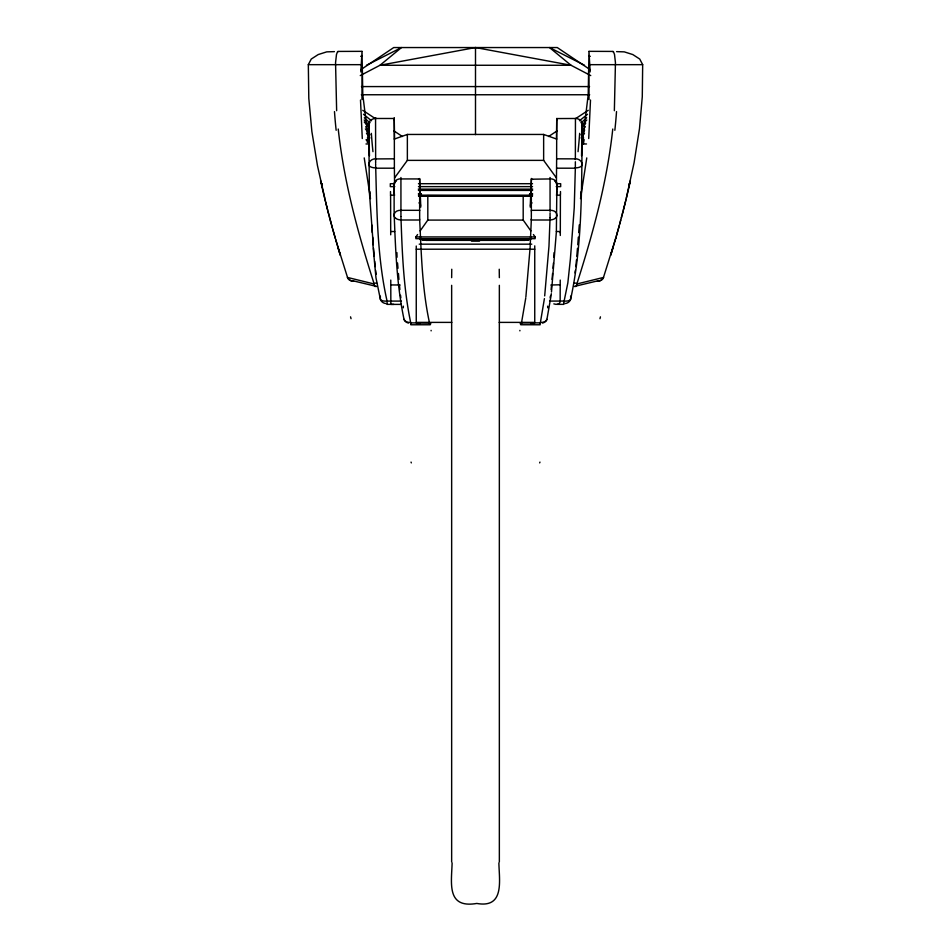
<?xml version="1.0" encoding="UTF-8"?>
<svg xmlns="http://www.w3.org/2000/svg" width="951" height="951" viewBox="0 0 951 951"><rect width="100%" height="100%" fill="white"/><g stroke="black" fill="none" stroke-linecap="round" stroke-linejoin="round"><path stroke-width="1.43" d="M394.261 119.909L394.261 117.71M408.431 323.055A6.598 5.005 -0.5 0 1 404.032 319.37C396.674 284.718 395.521 248.782 394.13 213.404L394.118 183.947A6.812 4.993 0.2 0 1 395.343 181.166L395.687 180.749M400.93 178.943L419.653 178.931L418.488 179.359M400.942 216.257L400.942 210.789M410.808 324.243L410.808 323.792M499.346 285.324L499.346 861.856M531.347 211.039L531.347 178.467M531.347 211.229L531.336 217.494M544.685 295.916L548.977 246.154L550.058 217.862M550.07 178.431L550.058 211.526M556.632 159.162L556.43 182.675M555.313 180.749L555.657 181.082A6.812 4.993 -0.2 0 1 556.894 184.007L556.371 231.818L551.473 292.052M560.151 300.659C560.424 304.225 557.334 305.069 553.827 303.868M563.931 302.727L563.931 303.583M575.355 159.53L575.45 118.435A6.812 5.908 0.3 0 1 582.262 124.224C581.394 182.497 583.082 242.006 570.624 299.28A6.657 5.765 0.9 0 1 565.346 303.547M590.167 71.919L588.966 51.413L588.205 94.755L582.868 138.596M401.429 301.098L387.069 301.087C377.095 256.865 376.917 210.92 375.657 165.771M375.669 164.927L375.669 164.095M375.645 159.162L375.562 117.769L375.55 118.483A6.812 5.908 -0.3 0 0 368.738 124.224L369.38 192.031L373.244 244.728M375.645 167.97L375.645 167.899A6.812 3.257 -0.3 0 1 368.869 164.999L368.845 164.856M375.645 158.924L394.368 158.817L394.356 143.684L394.273 118.483L375.55 118.483L375.562 117.853M387.069 301.61L387.069 304.035M400.942 216.638C402.166 252.229 403.45 288.296 410.808 323.197M400.942 210.575L400.93 177.504M410.808 324.077L410.808 323.411M550.07 212.905L550.058 217.708M556.739 118.661L556.739 119.909M575.45 118.483L556.739 118.566M560.222 280.081L560.151 301.098M560.294 235.468L560.305 233.126M560.317 231.616L560.317 232.294M560.484 193.564L560.496 191.543M560.21 284.777L550.95 285.003M375.645 159.221L375.657 163.192M419.641 178.526L419.653 210.623M556.727 118.483L556.632 158.817L575.355 158.865M560.317 232.377L560.305 232.959M560.484 193.79L560.472 194.741M368.833 164.666L368.833 164.547A6.812 5.825 0 0 1 375.645 158.769M451.654 277.656L451.761 269.24M531.324 219.039L531.336 218.504M556.727 120.313L556.466 139.119M575.355 167.59L574.238 207.805L570.386 259.064L567.842 282.911L563.931 302.014M531.336 218.944L531.324 219.764M570.659 296.106L570.648 297.152M575.355 161.753L575.343 166.984M556.882 184.007L556.787 189.558M520.435 323.304L521.671 323.257M531.336 179.715L532.512 179.359M590.5 100.021L588.717 138.525M531.324 180.488L530.206 207.068M531.312 219.883L530.123 247.581L525.867 296.997M570.648 297.687L570.624 299.28A6.728 2.877 6.9 0 1 563.931 301.039L549.571 301.098M554.088 252.597L553.957 257.245M582.167 164.666L582.167 164.547A6.812 5.825 0 0 0 575.355 158.769M334.419 51.627L326.728 51.865L318.193 54.564L311.262 59.045L308.326 64.668L308.802 98.345L311.869 131.476L317.468 165.64L326.086 203.942M531.347 210.326L550.058 210.302A6.812 4.993 -7.5 0 1 556.822 215.295M394.118 215.366L394.13 215.437A6.8 4.696 -0.5 0 0 395.259 218.041L395.735 218.361M556.763 190.675L556.62 195.145M360.833 71.919L362.034 51.413L362.795 94.755L368.572 141.449M556.882 215.366L556.87 215.437A6.8 4.696 0.5 0 1 555.741 218.041L555.265 218.361M581.548 155.821L582.262 124.224A6.812 3.578 3.5 0 0 581.204 122.703M614.358 110.696L615.452 62.695L614.512 54.504L613.514 51.806L612.551 51.592M610.97 253.525L610.673 255.26M577.756 244.728L578.339 237.108M578.683 232.615L579.278 224.876M452.117 862.842C451.523 883.336 446.388 908.68 476.808 903.45C504.779 908.478 499.216 880.638 498.883 862.842M577.471 248.33L576.805 256.306M553.006 268.277L553.458 263.011M552.567 273.484L552.067 279.416M551.58 284.848L551.485 285.811M576.484 259.861L575.819 266.613M551.449 286.299L551.116 289.579M525.748 298.103L521.469 323.019M551.307 293.716L551.223 294.537M544.412 298.638L540.192 323.732M551.176 295.072L546.92 319.358A6.598 5.005 0.5 0 1 542.569 323.055M612.765 129.027C607.142 181.605 593.115 232.876 577.102 283.136L574.285 283.136M582.155 164.856L582.155 164.88A6.812 3.257 0.3 0 1 575.355 167.887L575.355 167.97M586.767 157.914L580.502 198.652M575.319 270.94L575.391 270.346M575.248 271.427L575.058 272.973M550.379 296.106L550.154 297.818M582.428 141.449L582.69 139.666L584.128 139.666L583.367 143.958M630.406 180.654L630.192 181.605M629.574 184.423L630.085 182.081M629.479 184.815L628.944 187.192M521.505 322.876L540.287 322.865M628.849 187.585L626.4 197.963M629.824 183.27L629.419 184.102M625.865 200.15L634.091 162.692L639.488 128.647L642.282 96.788L642.674 64.668L639.738 59.045L632.807 54.564L624.272 51.865L616.581 51.627M626.103 199.163L624.914 203.942M625.592 201.255L624.189 206.819M624.914 203.942L624.32 206.343M624.011 207.52L622.976 211.562M624.32 206.331L623.345 210.147M622.239 214.403L623.06 211.253M622.774 212.358L621.871 215.829M621.906 215.675L619.565 224.484M621.324 217.874L621.621 216.78M620.361 221.5L620.741 220.085M619.862 223.39L620.159 222.284M619.6 224.329L618.364 228.882M619.22 225.744L617.449 232.187M618.055 229.987L616.343 236.086M616.676 234.921L617.342 232.567M615.677 238.416L616.022 237.251M616.521 235.479L612.266 250.089M615.689 238.416L603.552 277.193M612.159 250.422L611.945 251.112M610.792 254.904L613.157 247.094M611.422 252.835L611.006 254.214M611.529 252.49L611.743 251.801M521.303 323.613L520.768 324.755L540.192 324.778M534.474 323.316L534.747 322.389L499.204 322.389M530.396 205.202L531.966 202.777M582.036 140.308L583.641 137.847M533.416 234.528L535.128 236.942L535.128 238.677L415.872 238.677L415.872 236.942L417.584 234.528M420.14 230.915L427.807 220.085L427.807 195.644L532.477 196.072M581.12 138.026L584.52 133.211M394.582 177.873L407.361 160.374L407.361 134.448L543.639 134.448L556.739 139.096M581.085 134.78L584.699 130.073M581.584 131.286L585.364 126.721M338.449 51.592L337.486 51.806L336.488 54.504L335.548 62.695L336.642 110.696M581.715 127.493L585.721 123.119M534.284 323.542L530.706 323.815M581.608 125.247L586.815 119.992M581.251 122.75L586.708 117.758M579.444 120.753L587.528 114.263M360.798 69.708L393.738 47.55L557.262 47.55L590.202 69.708M548.596 136.504L557.262 130.774M575.854 118.495L588.241 110.316M360.263 75.581L379.996 65.262L401.512 47.55L366.48 65.262M394.261 139.096L407.361 134.448M420.294 323.815L416.693 323.518M576.9 283.969L603.457 277.454A7.275 6.431 83.1 0 1 597.311 281.08M419.724 239.307L426.143 240.365L430.232 239.438M597.323 280.961L574.487 286.406A7.239 2.413 83.3 0 0 574.844 286.584M584.52 65.262L549.488 47.55L571.004 65.262L475.5 47.55L379.996 65.262L571.004 65.262L590.737 75.581M426.143 240.365L524.881 240.365L530.729 239.402M557.215 304.356L563.919 304.368M410.713 322.865L429.543 323.067M428.794 239.569L422.803 240.092L528.197 240.092L522.206 239.569M418.523 196.072L427.807 195.644M471.47 241.079L479.53 241.079M362.01 51.342L337.819 51.425M529.588 194.325L532.441 194.301L529.481 194.301M387.081 304.368L393.797 304.368M613.181 51.425L588.99 51.342M360.679 56.299L362.105 56.299M588.895 56.299L590.321 56.299M308.326 64.668L361.095 64.668M589.905 64.668L642.674 64.668M361.439 86.577L589.561 86.577M361.321 94.755L589.679 94.755M368.31 139.666L366.872 139.666L367.383 142.531M365.992 139.833L368.952 139.833M365.992 143.97L368.952 143.97M582.048 143.97L586.494 143.97M407.361 160.374L543.639 160.374L556.418 177.873M375.645 168.196L394.38 168.196L394.57 182.675M556.62 168.196L575.355 168.196M550.07 178.943L531.347 179.216M394.772 183.698L390.326 183.698L390.326 186.634L394.772 186.634M418.476 183.698L532.524 183.698M556.228 183.698L560.674 183.698L560.674 186.634L556.228 186.634M418.476 186.634L532.524 186.634M418.274 189.13L532.726 189.13M418.416 190.402L532.584 190.402M418.357 193.873L421.329 193.873M529.707 193.873L532.679 193.873M394.582 195.181L390.599 195.181L390.706 234.802M418.464 195.181L532.536 195.181M556.418 195.181L560.401 195.181L560.317 231.533L556.347 231.533M418.82 196.203L532.18 196.203M419.653 210.326L400.942 210.302A6.812 4.993 7.5 0 0 394.178 215.295M400.942 220.002L419.688 220.002C421.341 254.357 422.185 289.223 429.507 322.924M427.807 220.085L523.193 220.085L530.86 230.915M531.312 220.002L550.058 220.002M390.683 231.533L394.653 231.533M415.872 236.942L535.128 236.942M419.213 244.169L531.787 244.169M416.253 249.21L534.747 249.21M376.715 283.136L373.898 283.136C357.885 232.876 343.858 181.605 338.235 129.027M390.778 280.081L390.79 284.931L400.05 285.003M401.263 304.391L390.861 304.391L390.849 303.535M451.796 322.389L416.253 322.389L416.562 323.364M429.329 323.257L430.565 323.304M410.808 324.778L430.256 324.766L429.697 323.613M418.618 194.301L421.471 194.313M353.677 280.961L376.513 286.406A7.239 2.425 -83.3 0 1 376.156 286.572M520.803 239.438L524.881 240.365M374.1 283.969L347.543 277.454A7.275 6.431 -83.1 0 0 353.689 281.08M362.759 110.316L375.146 118.495M393.738 130.774L402.404 136.504M363.472 114.263L371.556 120.753M364.292 117.758L369.749 122.75M364.185 119.992L369.392 125.247M364.269 122.037L369.285 127.493M365.636 126.721L369.416 131.286M321.581 184.102L320.915 182.081M365.398 128.896L369.915 134.78M366.48 133.211L369.88 138.026M419.034 202.777L420.615 205.202M367.359 137.847L368.964 140.308M347.448 277.193L335.655 239.581M340.339 255.344L340.03 253.525M339.578 252.835L340.208 254.904M339.471 252.49L339.257 251.801M337.843 247.094L340.018 254.297M338.841 250.422L339.055 251.112M338.734 250.089L332.553 228.573M335.323 238.416L333.658 232.567M333.551 232.187L332.945 229.987M332.636 228.882L331.4 224.329M332.339 227.788L330.556 221.179M330.841 222.284L331.138 223.39M330.259 220.085L330.639 221.5L329.094 215.675M329.961 218.98L329.379 216.78M329.129 215.829L327.94 211.253M328.796 214.569L328.226 212.358M325.694 202.373L328.024 211.562M327.655 210.147L326.68 206.331M326.68 206.343L326.086 203.942M321.176 183.27L321.426 184.423M325.492 201.553L324.897 199.163M324.6 197.963L322.151 187.585M322.056 187.192L321.521 184.815M320.808 181.605L320.594 180.654M370.498 198.652L364.233 157.914M376.12 274.233L375.609 270.346M400.846 297.818L400.514 295.25M375.181 266.613L374.646 261.252M399.884 289.579L399.42 284.848M397.043 257.245L396.912 252.597M397.542 263.011L397.993 268.277M398.933 279.416L398.433 273.484M374.195 256.306L373.529 248.33M362.283 138.525L360.5 100.021M372.316 232.615L371.722 224.876M372.709 242.695L375.978 277.847L380.388 299.327A6.657 5.765 -0.9 0 0 385.654 303.547M372.661 237.108L372.97 241.197M420.794 207.068L419.664 179.359M369.452 155.821L368.738 124.26A6.812 3.578 -3.5 0 1 369.796 122.703M394.38 195.145L394.237 190.675M390.54 195.371L390.504 191.543M419.688 219.859L419.676 219.241M394.534 139.119L394.273 120.408M394.213 189.558L394.118 184.007M499.239 269.24L499.346 277.656M550.07 177.48L550.07 177.968M380.341 296.106L380.376 299.327A6.728 2.877 -6.9 0 0 387.069 301.039M419.664 218.944L419.653 210.92M390.849 303.44L390.79 285.003M394.38 168.196L394.368 159.162M543.639 134.448L543.639 160.374M534.747 245.857L534.747 322.341M523.193 195.644L523.193 220.085M475.5 47.55L475.5 134.614M451.654 285.324L451.654 861.856M416.253 246.024L416.253 322.341M403.283 307.803A94.755 3.222 86.9 0 1 403.343 306.151M405.804 321.355A6.847 4.054 3 0 1 404.163 319.346M410.725 322.496A6.835 3.863 -3.5 0 1 406.172 321.616M430.553 323.245A7.56 0.761 81.6 0 1 430.482 324.386M547.657 306.151A94.755 3.222 -86.9 0 1 547.717 307.803M546.837 319.346A6.847 4.054 -3 0 1 545.196 321.355M544.828 321.616A6.835 3.863 3.5 0 1 540.275 322.496M520.518 324.386A7.56 0.761 -81.6 0 1 520.447 323.245M581.204 191.555A276.218 8.559 -87 0 1 581.204 193.683M519.888 330.377A102.351 2.853 -87.3 0 1 519.876 330.865M555.218 218.326A6.812 4.612 0.7 0 1 550.058 219.895M550.07 178.776A6.812 5.135 0.1 0 1 555.384 180.702M554.683 180.94A6.812 4.589 7.7 0 1 556.81 183.947M369.796 193.683A276.218 8.559 87 0 1 369.796 191.555M431.124 330.865A102.351 2.853 87.3 0 1 431.112 330.377M400.942 219.895A6.812 4.612 -0.7 0 1 395.782 218.326M395.616 180.702A6.812 5.135 -0.1 0 1 400.93 178.776M394.19 183.947A6.812 4.589 -7.7 0 1 396.317 180.94M350.55 316.849A252.526 4.244 75.2 0 1 351.05 318.704M599.95 318.704A252.526 4.244 -75.2 0 1 600.45 316.849M411.034 462.091A277.597 1.664 69.7 0 1 411.331 462.887M539.669 462.887A277.597 1.664 -69.7 0 1 539.966 462.091M352.369 280.937A7.275 6.324 -63.8 0 1 347.424 277.526M603.576 277.526A7.275 6.324 63.8 0 1 598.631 280.937M576.924 284.004A7.239 2.413 83.3 0 1 575.771 286.56M375.217 286.56A7.239 2.425 -83.3 0 1 374.064 284.016M616.521 111.576A228.121 101.448 89.2 0 1 614.845 130.287M336.155 130.287A228.121 101.448 -89.2 0 1 334.479 111.576M588.645 72.074A207.984 63.527 88.5 0 1 589.014 99.534M579.67 133.342A307.672 139.143 86.6 0 1 578.042 151.673M361.986 99.534A207.984 63.527 -88.5 0 1 362.355 72.074M372.958 151.673A307.672 139.143 -86.6 0 1 371.33 133.342M321.961 184.042A8.63 3.471 -12.7 0 0 322.116 184.387A8.63 3.376 -11.7 0 1 321.973 184.042M628.884 184.387A8.63 3.471 12.7 0 0 629.039 184.042A8.63 3.376 11.7 0 1 628.813 184.363"/></g></svg>
